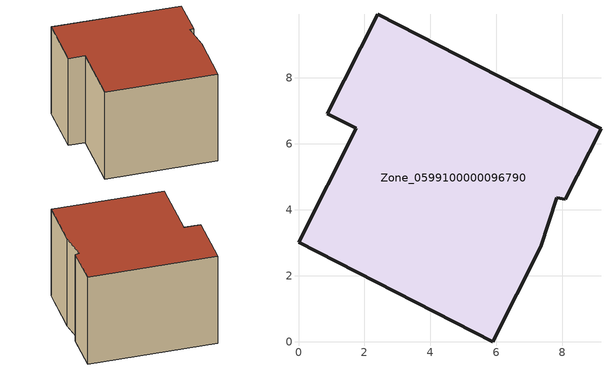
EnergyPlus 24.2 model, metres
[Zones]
Zone_0599100000096790
 floor ground (C_G): 7.35,2.88 5.89,0 0,3.01 1.76,6.46 0.87,6.91 2.4,9.92 9.17,6.46 8.08,4.31 7.83,4.36 z0
 wall outside (C_F): 8.08,4.31 9.17,6.46 2.4,9.92 0.87,6.91 1.76,6.46 0,3.01 5.89,0 7.35,2.88 7.83,4.36 8.08,4.31 z0:5.82
 roof outside (C_R): 7.83,4.36 8.08,4.31 9.17,6.46 2.4,9.92 0.87,6.91 1.76,6.46 0,3.01 5.89,0 7.35,2.88 z5.82
[BUILDING]
Pand.0599100000096790: North Axis=0; Terrain=City; Loads Convergence Tolerance Value=0.04; Temperature Convergence Tolerance Value=0.4; Solar Distribution=FullExterior; Maximum Number of Warmup Days=25; Minimum Number of Warmup Days=1
[Site:Location]
Rotterdam.The.Hague.AP_ZH_NLD Design_Conditions: Latitude=51.96; Longitude=4.45; Time Zone=1; Elevation=-4.5
[SITE:GROUNDTEMPERATURE:BUILDINGSURFACE]
18, 18, 18, 18, 18, 18, 18, 18, 18, 18, 18, 18
[MATERIAL] Thermal Absorptance=0.9; Solar Absorptance=0.7; Visible Absorptance=0.7
Name | Roughness | Thickness | Conductivity | Density | Specific Heat
G.TI.1992-2005 | MediumSmooth | 0.15 | 0.06 | 540 | 1210
F.TI.1992-2005 | Rough | 0.3 | 0.12 | 1920 | 840
R.TI.1992-2005 | MediumRough | 0.2 | 0.08 | 1500 | 1000
[CONSTRUCTION]
C_G: G.TI.1992-2005
C_F: F.TI.1992-2005
C_R: R.TI.1992-2005
[ZONE]
Zone_0599100000096790: Type=1; Multiplier=1; Ceiling Height=Autocalculate; Volume=Autocalculate; Floor Area=autocalculate; Part of Total Floor Area=Yes
[ZONEINFILTRATION:DESIGNFLOWRATE]
Infil_Zone_0599100000096790: Zone or ZoneList or Space or SpaceList=Zone_0599100000096790; Schedule=AlwaysOn; Design Flow Rate Calculation Method=Flow/Area; Flow Rate per Floor Area=0.0015; Constant Term Coefficient=1; Temperature Term Coefficient=0; Velocity Term Coefficient=0; Velocity Squared Term Coefficient=0
[HVACTEMPLATE:ZONE:IDEALLOADSAIRSYSTEM]
Zone_0599100000096790: Maximum Heating Supply Air Temperature=50; Minimum Cooling Supply Air Temperature=13; Maximum Heating Supply Air Humidity Ratio=0.0156; Minimum Cooling Supply Air Humidity Ratio=0.0077; Heating Limit=NoLimit; Cooling Limit=NoLimit; Dehumidification Control Type=ConstantSensibleHeatRatio; Cooling Sensible Heat Ratio=0.7; Dehumidification Setpoint=60; Humidification Control Type=None; Humidification Setpoint=30; Outdoor Air Method=None; Outdoor Air Flow Rate per Person=0.00944; Outdoor Air Flow Rate per Zone Floor Area=0; Outdoor Air Flow Rate per Zone=0; Demand Controlled Ventilation Type=None; Outdoor Air Economizer Type=NoEconomizer; Heat Recovery Type=None; Sensible Heat Recovery Effectiveness=0.7; Latent Heat Recovery Effectiveness=0.65
[ZONECONTROL:THERMOSTAT]
ThermostatControl_Zone_0599100000096790: Zone or ZoneList=Zone_0599100000096790; Control Type Schedule=DualSetpointControlType; Control 1=Thermostat_Zone_0599100000096790; Temperature Difference Between Cutout And Setpoint=0
[THERMOSTATSETPOINT:DUALSETPOINT]
Thermostat_Zone_0599100000096790: Heating Setpoint Temperature Schedule=HeatingSetpoint_Zone_0599100000096790; Cooling Setpoint Temperature Schedule=CoolingSetpoint_Zone_0599100000096790
[SCHEDULE:COMPACT]
HeatingSetpoint_Zone_0599100000096790: Through: 12/31, For: AllDays, Until: 24:00, 21
CoolingSetpoint_Zone_0599100000096790: Through: 12/31, For: AllDays, Until: 24:00, 24
DualSetpointControlType: Through: 12/31, For: AllDays, Until: 24:00, 4
AlwaysOn: Through: 12/31, For: AllDays, Until: 24:00, 1
